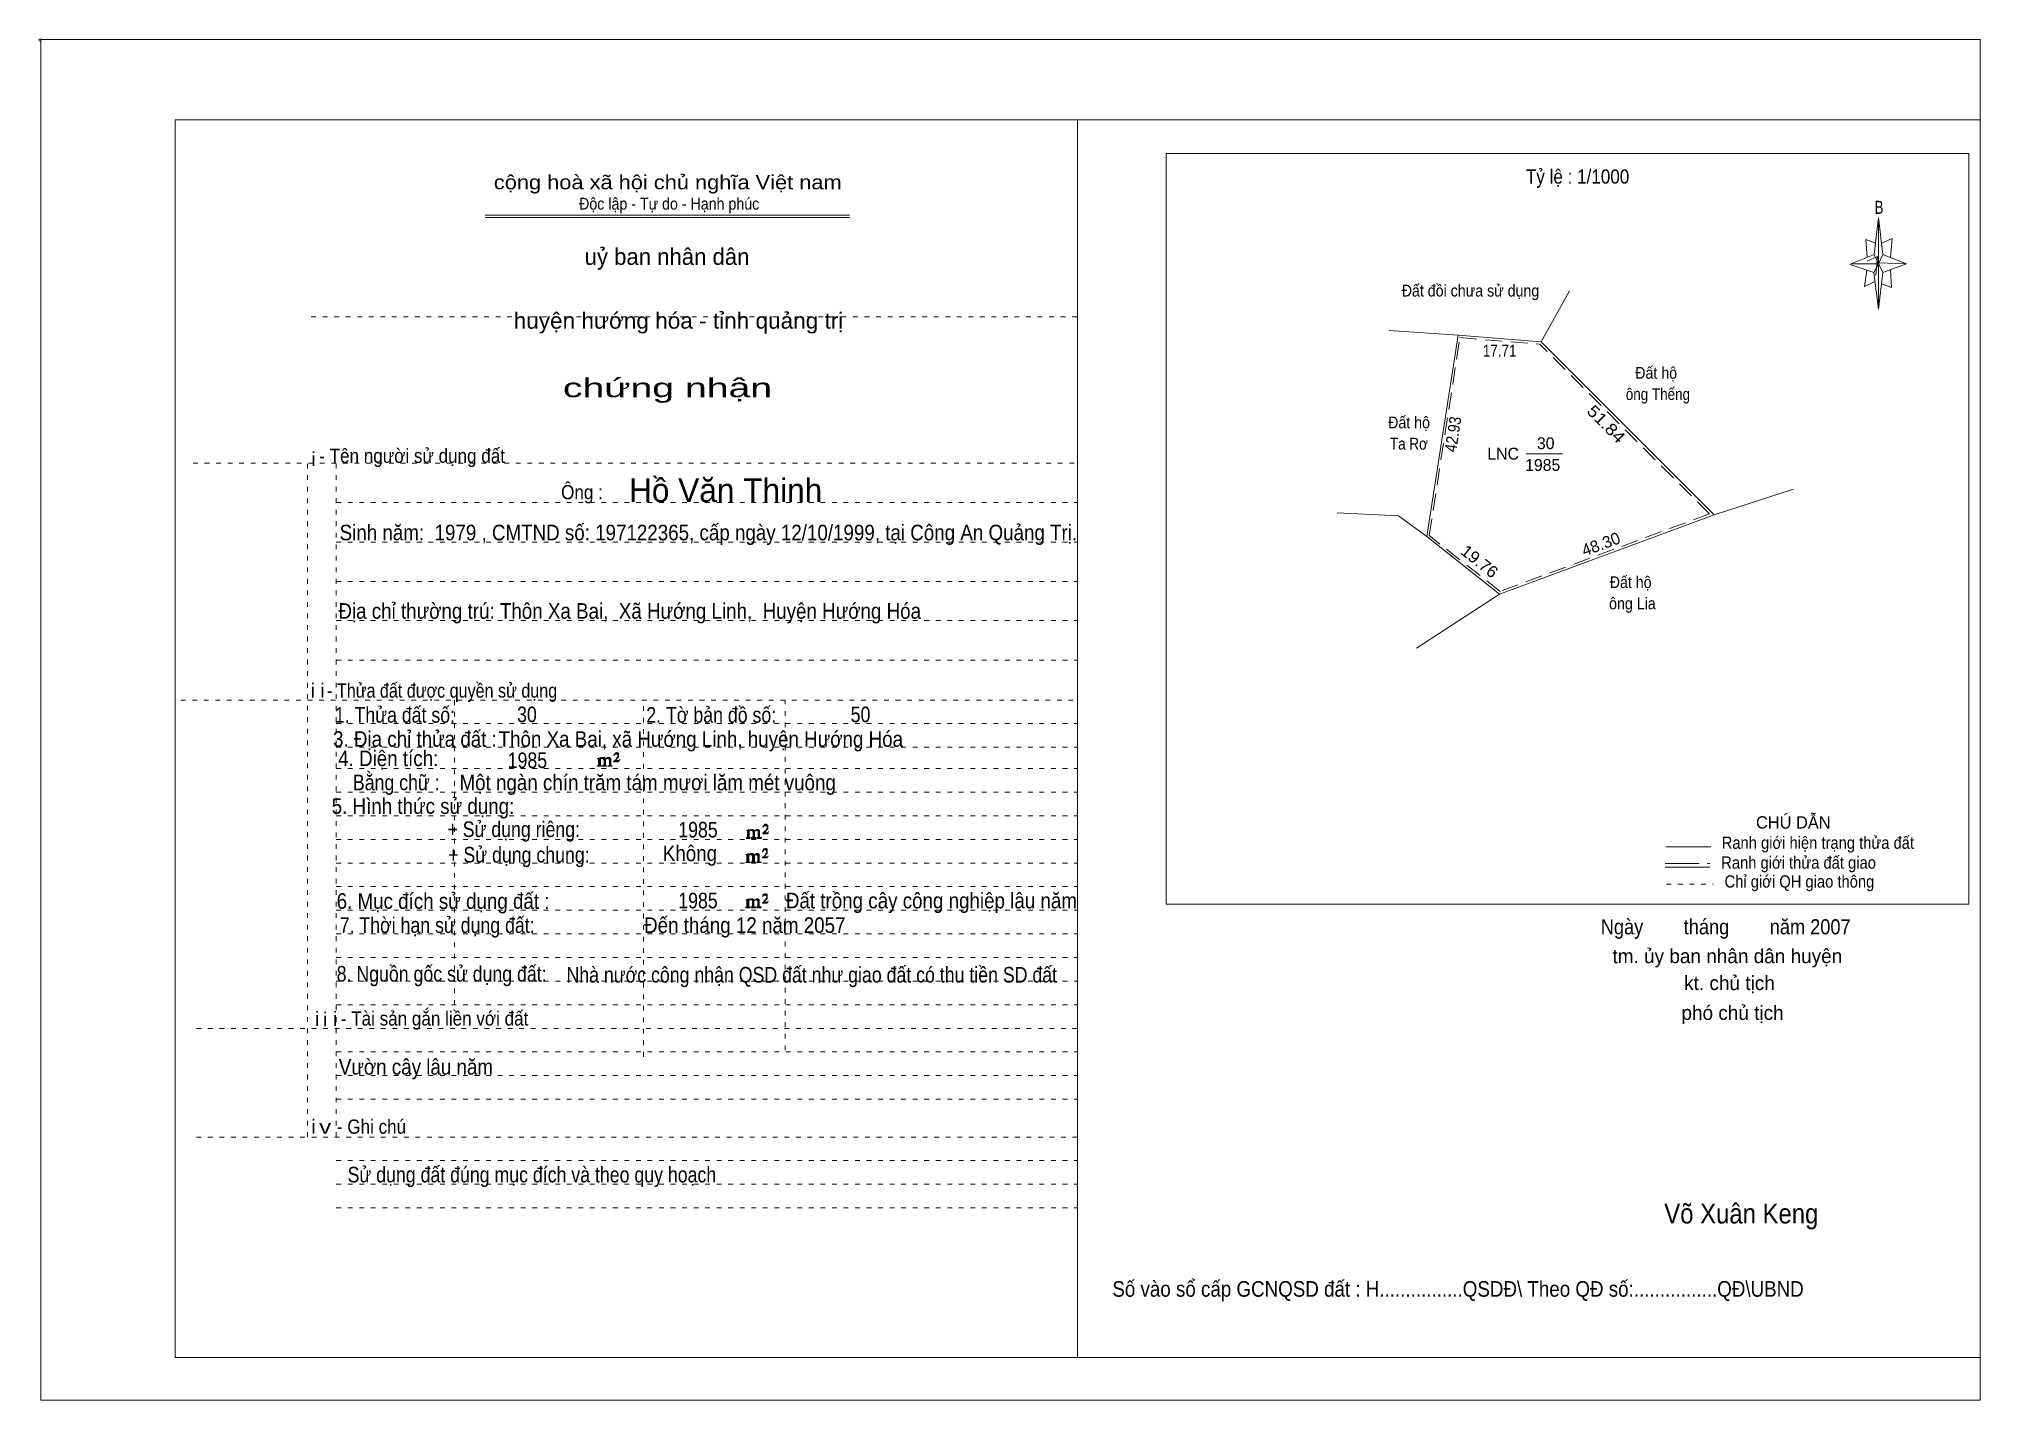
# Model space of a CAD drawing. Header units: centimetres. Extents: x -1.6 to 39.5, y -3.3 to 25.5.
import ezdxf
from ezdxf.enums import TextEntityAlignment as Align

# ---------------------------------------------------------------- set-up
doc = ezdxf.new("R2010")
doc.units = ezdxf.units.CM
doc.header["$LTSCALE"] = 0.12
for name, pattern in [('DOTTED', [1.5, 0.3, -1.2]), ('LONG_DASHED', [7.5, 6, -1.5]), ('MEDIUM_DASHED', [4.5, 3, -1.5])]:
    doc.linetypes.add(name, pattern=pattern)
for name, color, linetype, lineweight in [('1', 7, 'DOTTED', 13), ('10', 7, 'Continuous', 13), ('4', 7, 'Continuous', 13), ('5', 7, 'Continuous', 13), ('50', 7, 'Continuous', 13)]:
    doc.layers.add(name, color=color, linetype=linetype, lineweight=lineweight)

msp = doc.modelspace()

# ---------------------------------------------------------------- hatches: boundary and pattern name
at = {"layer": '50'}
for points in [[(10.27, 10.13), (10.27, 10.12), (10.27, 10.11), (10.25, 10.11), (10.24, 10.11), (10.24, 10.1), (10.33, 10.1), (10.33, 10.11), (10.32, 10.11), (10.31, 10.11), (10.31, 10.12), (10.31, 10.13), (10.31, 10.24), (10.31, 10.25), (10.32, 10.26), (10.34, 10.26), (10.35, 10.26), (10.36, 10.26), (10.37, 10.25), (10.39, 10.22), (10.39, 10.13), (10.37, 10.12), (10.37, 10.11), (10.36, 10.11), (10.35, 10.11), (10.35, 10.1), (10.44, 10.1), (10.44, 10.11), (10.43, 10.11), (10.42, 10.11), (10.42, 10.12), (10.42, 10.13), (10.42, 10.24), (10.44, 10.26), (10.45, 10.26), (10.46, 10.26), (10.49, 10.26), (10.49, 10.25), (10.5, 10.24), (10.5, 10.22), (10.5, 10.13), (10.5, 10.12), (10.49, 10.11), (10.49, 10.11), (10.47, 10.11), (10.47, 10.1), (10.56, 10.1), (10.56, 10.11), (10.55, 10.11), (10.54, 10.11), (10.53, 10.12), (10.53, 10.13), (10.53, 10.2), (10.53, 10.25), (10.53, 10.26), (10.52, 10.27), (10.5, 10.28), (10.47, 10.28), (10.46, 10.28), (10.44, 10.27), (10.41, 10.25), (10.41, 10.26), (10.4, 10.28), (10.39, 10.28), (10.37, 10.28), (10.35, 10.28), (10.34, 10.28), (10.32, 10.26), (10.31, 10.26), (10.31, 10.25), (10.31, 10.25), (10.31, 10.26), (10.31, 10.28), (10.24, 10.26), (10.24, 10.26), (10.25, 10.26), (10.27, 10.25), (10.27, 10.24), (10.27, 10.23)], [(10.69, 10.19), (10.72, 10.24), (10.72, 10.24), (10.71, 10.22), (10.69, 10.22), (10.68, 10.22), (10.63, 10.22), (10.66, 10.26), (10.67, 10.27), (10.69, 10.28), (10.69, 10.3), (10.69, 10.32), (10.69, 10.34), (10.69, 10.35), (10.69, 10.37), (10.68, 10.38), (10.67, 10.38), (10.66, 10.39), (10.65, 10.39), (10.63, 10.38), (10.63, 10.38), (10.62, 10.37), (10.61, 10.35), (10.59, 10.33), (10.61, 10.33), (10.61, 10.35), (10.62, 10.35), (10.63, 10.36), (10.65, 10.36), (10.66, 10.36), (10.67, 10.35), (10.68, 10.35), (10.68, 10.32), (10.68, 10.3), (10.66, 10.28), (10.66, 10.26), (10.65, 10.25), (10.59, 10.2), (10.59, 10.19)], [(13.42, 8.61), (13.42, 8.6), (13.42, 8.59), (13.41, 8.59), (13.4, 8.59), (13.4, 8.57), (13.48, 8.57), (13.48, 8.59), (13.47, 8.59), (13.46, 8.59), (13.46, 8.6), (13.46, 8.61), (13.46, 8.72), (13.46, 8.73), (13.47, 8.74), (13.5, 8.74), (13.51, 8.74), (13.52, 8.74), (13.53, 8.73), (13.54, 8.69), (13.54, 8.61), (13.53, 8.6), (13.53, 8.59), (13.52, 8.59), (13.51, 8.59), (13.51, 8.57), (13.6, 8.57), (13.6, 8.59), (13.58, 8.59), (13.57, 8.59), (13.57, 8.6), (13.57, 8.61), (13.57, 8.72), (13.6, 8.74), (13.61, 8.74), (13.62, 8.74), (13.64, 8.74), (13.64, 8.73), (13.65, 8.72), (13.65, 8.69), (13.65, 8.61), (13.65, 8.6), (13.64, 8.59), (13.64, 8.59), (13.63, 8.59), (13.63, 8.57), (13.72, 8.57), (13.72, 8.59), (13.7, 8.59), (13.69, 8.59), (13.68, 8.6), (13.68, 8.61), (13.68, 8.68), (13.68, 8.73), (13.68, 8.74), (13.67, 8.75), (13.65, 8.76), (13.63, 8.76), (13.62, 8.76), (13.6, 8.75), (13.56, 8.73), (13.56, 8.74), (13.55, 8.76), (13.54, 8.76), (13.53, 8.76), (13.51, 8.76), (13.5, 8.76), (13.47, 8.74), (13.46, 8.74), (13.46, 8.73), (13.46, 8.73), (13.46, 8.74), (13.46, 8.76), (13.4, 8.74), (13.4, 8.74), (13.41, 8.74), (13.42, 8.73), (13.42, 8.72), (13.42, 8.71)], [(13.85, 8.67), (13.87, 8.72), (13.87, 8.72), (13.86, 8.69), (13.85, 8.69), (13.84, 8.69), (13.78, 8.69), (13.82, 8.74), (13.83, 8.75), (13.85, 8.76), (13.85, 8.78), (13.85, 8.79), (13.85, 8.82), (13.85, 8.83), (13.85, 8.85), (13.84, 8.86), (13.83, 8.86), (13.82, 8.87), (13.8, 8.87), (13.78, 8.86), (13.78, 8.86), (13.77, 8.85), (13.76, 8.83), (13.75, 8.81), (13.76, 8.81), (13.76, 8.83), (13.77, 8.83), (13.78, 8.84), (13.8, 8.84), (13.82, 8.84), (13.83, 8.83), (13.84, 8.83), (13.84, 8.79), (13.84, 8.78), (13.82, 8.76), (13.82, 8.74), (13.8, 8.73), (13.75, 8.68), (13.75, 8.67)], [(13.41, 8.09), (13.41, 8.08), (13.41, 8.07), (13.4, 8.07), (13.39, 8.07), (13.39, 8.06), (13.48, 8.06), (13.48, 8.07), (13.47, 8.07), (13.45, 8.07), (13.45, 8.08), (13.45, 8.09), (13.45, 8.2), (13.45, 8.21), (13.47, 8.23), (13.49, 8.23), (13.5, 8.23), (13.51, 8.23), (13.52, 8.21), (13.53, 8.18), (13.53, 8.09), (13.52, 8.08), (13.52, 8.07), (13.51, 8.07), (13.5, 8.07), (13.5, 8.06), (13.59, 8.06), (13.59, 8.07), (13.58, 8.07), (13.57, 8.07), (13.57, 8.08), (13.57, 8.09), (13.57, 8.2), (13.59, 8.23), (13.6, 8.23), (13.61, 8.23), (13.63, 8.23), (13.63, 8.21), (13.64, 8.2), (13.64, 8.18), (13.64, 8.09), (13.64, 8.08), (13.63, 8.07), (13.63, 8.07), (13.62, 8.07), (13.62, 8.06), (13.71, 8.06), (13.71, 8.07), (13.7, 8.07), (13.69, 8.07), (13.67, 8.08), (13.67, 8.09), (13.67, 8.17), (13.67, 8.21), (13.67, 8.23), (13.66, 8.24), (13.64, 8.25), (13.62, 8.25), (13.61, 8.25), (13.59, 8.24), (13.55, 8.21), (13.55, 8.23), (13.54, 8.25), (13.53, 8.25), (13.52, 8.25), (13.5, 8.25), (13.49, 8.25), (13.47, 8.23), (13.45, 8.23), (13.45, 8.21), (13.45, 8.21), (13.45, 8.23), (13.45, 8.25), (13.39, 8.23), (13.39, 8.23), (13.4, 8.23), (13.41, 8.21), (13.41, 8.2), (13.41, 8.19)], [(13.84, 8.16), (13.86, 8.2), (13.86, 8.2), (13.85, 8.18), (13.84, 8.18), (13.83, 8.18), (13.77, 8.18), (13.81, 8.23), (13.82, 8.24), (13.84, 8.25), (13.84, 8.27), (13.84, 8.28), (13.84, 8.3), (13.84, 8.31), (13.84, 8.34), (13.83, 8.35), (13.82, 8.35), (13.81, 8.36), (13.8, 8.36), (13.77, 8.35), (13.77, 8.35), (13.76, 8.34), (13.75, 8.31), (13.74, 8.29), (13.75, 8.29), (13.75, 8.31), (13.76, 8.31), (13.77, 8.33), (13.8, 8.33), (13.81, 8.33), (13.82, 8.31), (13.83, 8.31), (13.83, 8.28), (13.83, 8.27), (13.81, 8.25), (13.81, 8.23), (13.8, 8.21), (13.74, 8.17), (13.74, 8.16)], [(13.84, 7.2), (13.86, 7.25), (13.86, 7.25), (13.85, 7.22), (13.84, 7.22), (13.83, 7.22), (13.77, 7.22), (13.81, 7.27), (13.82, 7.28), (13.84, 7.29), (13.84, 7.31), (13.84, 7.32), (13.84, 7.35), (13.84, 7.36), (13.84, 7.38), (13.83, 7.39), (13.82, 7.39), (13.81, 7.4), (13.79, 7.4), (13.77, 7.39), (13.77, 7.39), (13.76, 7.38), (13.75, 7.36), (13.74, 7.34), (13.75, 7.34), (13.75, 7.36), (13.76, 7.36), (13.77, 7.37), (13.79, 7.37), (13.81, 7.37), (13.82, 7.36), (13.83, 7.36), (13.83, 7.32), (13.83, 7.31), (13.81, 7.29), (13.81, 7.27), (13.79, 7.26), (13.74, 7.21), (13.74, 7.2)], [(13.41, 7.14), (13.41, 7.13), (13.41, 7.12), (13.4, 7.12), (13.39, 7.12), (13.39, 7.1), (13.47, 7.1), (13.47, 7.12), (13.46, 7.12), (13.45, 7.12), (13.45, 7.13), (13.45, 7.14), (13.45, 7.25), (13.45, 7.26), (13.46, 7.27), (13.49, 7.27), (13.5, 7.27), (13.51, 7.27), (13.52, 7.26), (13.53, 7.22), (13.53, 7.14), (13.52, 7.13), (13.52, 7.12), (13.51, 7.12), (13.5, 7.12), (13.5, 7.1), (13.59, 7.1), (13.59, 7.12), (13.57, 7.12), (13.56, 7.12), (13.56, 7.13), (13.56, 7.14), (13.56, 7.25), (13.59, 7.27), (13.6, 7.27), (13.61, 7.27), (13.63, 7.27), (13.63, 7.26), (13.64, 7.25), (13.64, 7.22), (13.64, 7.14), (13.64, 7.13), (13.63, 7.12), (13.63, 7.12), (13.62, 7.12), (13.62, 7.1), (13.71, 7.1), (13.71, 7.12), (13.69, 7.12), (13.68, 7.12), (13.67, 7.13), (13.67, 7.14), (13.67, 7.21), (13.67, 7.26), (13.67, 7.27), (13.66, 7.28), (13.64, 7.29), (13.62, 7.29), (13.61, 7.29), (13.59, 7.28), (13.55, 7.26), (13.55, 7.27), (13.54, 7.29), (13.53, 7.29), (13.52, 7.29), (13.5, 7.29), (13.49, 7.29), (13.46, 7.27), (13.45, 7.27), (13.45, 7.26), (13.45, 7.26), (13.45, 7.27), (13.45, 7.29), (13.39, 7.27), (13.39, 7.27), (13.4, 7.27), (13.41, 7.26), (13.41, 7.25), (13.41, 7.24)]]:
    msp.add_hatch(color=256, dxfattribs=at).paths.add_polyline_path(points)

# ---------------------------------------------------------------- linework, layer by layer
at = {"layer": '1', "linetype": 'Continuous'}
for p, q in [((1.31, -2.42), (1.31, 23.78)), ((1.31, 23.78), (39.51, 23.78)), ((20.41, -2.42), (20.41, 23.78)), ((39.51, -2.42), (39.51, 23.78)), ((7.87, 21.76), (15.58, 21.76)), ((7.87, 21.71), (15.59, 21.71)), ((37.26, 20.55), (36.75, 20.72)), ((1.31, -2.42), (39.51, -2.42))]:
    msp.add_line(p, q, dxfattribs=at)
at = {"layer": '1'}
for p, q in [((4.19, 19.61), (20.41, 19.61)), ((1.69, 16.51), (20.41, 16.51)), ((4.11, 2.25), (4.11, 16.51)), ((4.72, 2.25), (4.72, 16.51)), ((4.72, 15.68), (20.41, 15.68)), ((4.72, 14.84), (20.41, 14.84)), ((4.72, 14.01), (20.41, 14.01)), ((4.72, 13.18), (20.41, 13.18)), ((4.72, 12.34), (20.41, 12.34)), ((1.43, 11.5), (20.41, 11.5)), ((7.22, 5.05), (7.22, 11.5)), ((11.22, 3.95), (11.22, 11.5)), ((14.22, 4.09), (14.22, 11.5)), ((4.72, 11), (20.41, 11)), ((4.72, 10.5), (20.41, 10.5)), ((4.72, 10.05), (20.41, 10.05)), ((4.72, 9.55), (20.41, 9.55)), ((4.72, 9.05), (20.41, 9.05)), ((4.72, 8.55), (20.41, 8.55)), ((4.72, 8.05), (20.41, 8.05)), ((4.72, 7.55), (20.41, 7.55)), ((4.72, 7.05), (20.41, 7.05)), ((4.72, 6.55), (20.41, 6.55)), ((4.72, 6.05), (20.41, 6.05)), ((4.72, 5.55), (20.41, 5.55)), ((4.72, 5.05), (20.41, 5.05)), ((1.76, 4.55), (20.41, 4.55)), ((4.72, 4.05), (20.41, 4.05)), ((4.72, 3.55), (20.41, 3.55)), ((4.72, 3.05), (20.41, 3.05)), ((1.76, 2.25), (20.41, 2.25)), ((4.72, 1.75), (20.41, 1.75)), ((4.72, 1.25), (20.41, 1.25)), ((4.72, 0.75), (20.41, 0.75))]:
    msp.add_line(p, q, dxfattribs=at)
at = {"layer": '1', "linetype": 'Continuous'}
msp.add_lwpolyline([(-1.53, -3.32), (39.51, -3.32), (39.51, 25.48), (-1.53, 25.48)], close=True, dxfattribs=at)
msp.add_lwpolyline([(37.27, 20.35), (37.06, 20.25), (37.11, 20.6)], dxfattribs=at)
at = {"layer": '10'}
for p, q in [((30.22, 19.08), (30.82, 20.16)), ((28.46, 19.22), (27, 19.32)), ((33.88, 15.42), (30.22, 19.08)), ((29.9, 16.71), (30.67, 16.71)), ((35.56, 15.96), (33.88, 15.42)), ((25.9, 15.46), (27.2, 15.4)), ((27.8, 14.96), (27.2, 15.4)), ((29.34, 13.74), (27.8, 14.96))]:
    msp.add_line(p, q, dxfattribs=at)
at = {"layer": '10', "linetype": 'MEDIUM_DASHED'}
for p, q in [((27.85, 14.98), (28.5, 19.17)), ((28.5, 19.17), (30.19, 19.03)), ((33.78, 15.44), (30.19, 19.03)), ((33.78, 15.44), (29.35, 13.8)), ((29.35, 13.8), (27.85, 14.98))]:
    msp.add_line(p, q, dxfattribs=at)
at = {"layer": '10'}
for points in [[(27.8, 14.96), (28.46, 19.22), (30.22, 19.08)], [(33.88, 15.42), (29.34, 13.74), (27.58, 12.6)]]:
    msp.add_lwpolyline(points, dxfattribs=at)
at = {"layer": '4'}
for p, q in [((32.86, 8.39), (33.81, 8.39)), ((32.84, 7.96), (33.79, 7.96))]:
    msp.add_line(p, q, dxfattribs=at)
at = {"layer": '4', "linetype": 'LONG_DASHED'}
msp.add_line((32.84, 8.04), (33.79, 8.04), dxfattribs=at)
at = {"layer": '4', "linetype": 'DOTTED'}
msp.add_line((32.87, 7.6), (33.86, 7.6), dxfattribs=at)
at = {"layer": '4'}
msp.add_lwpolyline([(22.28, 23.07), (39.27, 23.07), (39.27, 7.18), (22.28, 7.18)], close=True, dxfattribs=at)
msp.add_circle((-1.55, 25.47), 0.025, dxfattribs=at)
at = {"layer": '5'}
for p, q in [((37.27, 20.93), (37.36, 21.71)), ((37.45, 20.55), (37.36, 19.77)), ((37.45, 20.93), (37.95, 20.73)), ((37.61, 20.61), (37.63, 20.23)), ((37.63, 20.23), (37.42, 20.31))]:
    msp.add_line(p, q, dxfattribs=at)
for points in [[(37.36, 21.71), (37.45, 20.93), (37.36, 20.73)], [(37.36, 20.73), (36.77, 20.73), (37.27, 20.93), (37.45, 20.55), (37.95, 20.73), (37.36, 20.75)], [(37.36, 20.73), (37.36, 19.77), (37.26, 20.55)]]:
    msp.add_lwpolyline(points, close=True, dxfattribs=at)
for points in [[(37.3, 21.17), (37.09, 21.25), (37.12, 20.87)], [(37.43, 21.17), (37.65, 21.27), (37.61, 20.87)], [(37.36, 20.73), (37.27, 20.93), (36.77, 20.73)], [(37.12, 20.79), (37.34, 20.89), (37.3, 20.49)], [(37.36, 20.73), (37.45, 20.55), (37.95, 20.73)]]:
    msp.add_lwpolyline(points, dxfattribs=at)
at = {"layer": '50'}
for points in [[(10.27, 10.13), (10.27, 10.12), (10.27, 10.11), (10.25, 10.11), (10.24, 10.11), (10.24, 10.1), (10.33, 10.1), (10.33, 10.11), (10.32, 10.11), (10.31, 10.11), (10.31, 10.12), (10.31, 10.13), (10.31, 10.24), (10.31, 10.25), (10.32, 10.26), (10.34, 10.26), (10.35, 10.26), (10.36, 10.26), (10.37, 10.25), (10.39, 10.22), (10.39, 10.13), (10.37, 10.12), (10.37, 10.11), (10.36, 10.11), (10.35, 10.11), (10.35, 10.1), (10.44, 10.1), (10.44, 10.11), (10.43, 10.11), (10.42, 10.11), (10.42, 10.12), (10.42, 10.13), (10.42, 10.24), (10.44, 10.26), (10.45, 10.26), (10.46, 10.26), (10.49, 10.26), (10.49, 10.25), (10.5, 10.24), (10.5, 10.22), (10.5, 10.13), (10.5, 10.12), (10.49, 10.11), (10.49, 10.11), (10.47, 10.11), (10.47, 10.1), (10.56, 10.1), (10.56, 10.11), (10.55, 10.11), (10.54, 10.11), (10.53, 10.12), (10.53, 10.13), (10.53, 10.2), (10.53, 10.25), (10.53, 10.26), (10.52, 10.27), (10.5, 10.28), (10.47, 10.28), (10.46, 10.28), (10.44, 10.27), (10.41, 10.25), (10.41, 10.26), (10.4, 10.28), (10.39, 10.28), (10.37, 10.28), (10.35, 10.28), (10.34, 10.28), (10.32, 10.26), (10.31, 10.26), (10.31, 10.25), (10.31, 10.25), (10.31, 10.26), (10.31, 10.28), (10.24, 10.26), (10.24, 10.26), (10.25, 10.26), (10.27, 10.25), (10.27, 10.24), (10.27, 10.23)], [(10.69, 10.19), (10.72, 10.24), (10.72, 10.24), (10.71, 10.22), (10.69, 10.22), (10.68, 10.22), (10.63, 10.22), (10.66, 10.26), (10.67, 10.27), (10.69, 10.28), (10.69, 10.3), (10.69, 10.32), (10.69, 10.34), (10.69, 10.35), (10.69, 10.37), (10.68, 10.38), (10.67, 10.38), (10.66, 10.39), (10.65, 10.39), (10.63, 10.38), (10.63, 10.38), (10.62, 10.37), (10.61, 10.35), (10.59, 10.33), (10.61, 10.33), (10.61, 10.35), (10.62, 10.35), (10.63, 10.36), (10.65, 10.36), (10.66, 10.36), (10.67, 10.35), (10.68, 10.35), (10.68, 10.32), (10.68, 10.3), (10.66, 10.28), (10.66, 10.26), (10.65, 10.25), (10.59, 10.2), (10.59, 10.19)], [(13.42, 8.61), (13.42, 8.6), (13.42, 8.59), (13.41, 8.59), (13.4, 8.59), (13.4, 8.57), (13.48, 8.57), (13.48, 8.59), (13.47, 8.59), (13.46, 8.59), (13.46, 8.6), (13.46, 8.61), (13.46, 8.72), (13.46, 8.73), (13.47, 8.74), (13.5, 8.74), (13.51, 8.74), (13.52, 8.74), (13.53, 8.73), (13.54, 8.69), (13.54, 8.61), (13.53, 8.6), (13.53, 8.59), (13.52, 8.59), (13.51, 8.59), (13.51, 8.57), (13.6, 8.57), (13.6, 8.59), (13.58, 8.59), (13.57, 8.59), (13.57, 8.6), (13.57, 8.61), (13.57, 8.72), (13.6, 8.74), (13.61, 8.74), (13.62, 8.74), (13.64, 8.74), (13.64, 8.73), (13.65, 8.72), (13.65, 8.69), (13.65, 8.61), (13.65, 8.6), (13.64, 8.59), (13.64, 8.59), (13.63, 8.59), (13.63, 8.57), (13.72, 8.57), (13.72, 8.59), (13.7, 8.59), (13.69, 8.59), (13.68, 8.6), (13.68, 8.61), (13.68, 8.68), (13.68, 8.73), (13.68, 8.74), (13.67, 8.75), (13.65, 8.76), (13.63, 8.76), (13.62, 8.76), (13.6, 8.75), (13.56, 8.73), (13.56, 8.74), (13.55, 8.76), (13.54, 8.76), (13.53, 8.76), (13.51, 8.76), (13.5, 8.76), (13.47, 8.74), (13.46, 8.74), (13.46, 8.73), (13.46, 8.73), (13.46, 8.74), (13.46, 8.76), (13.4, 8.74), (13.4, 8.74), (13.41, 8.74), (13.42, 8.73), (13.42, 8.72), (13.42, 8.71)], [(13.85, 8.67), (13.87, 8.72), (13.87, 8.72), (13.86, 8.69), (13.85, 8.69), (13.84, 8.69), (13.78, 8.69), (13.82, 8.74), (13.83, 8.75), (13.85, 8.76), (13.85, 8.78), (13.85, 8.79), (13.85, 8.82), (13.85, 8.83), (13.85, 8.85), (13.84, 8.86), (13.83, 8.86), (13.82, 8.87), (13.8, 8.87), (13.78, 8.86), (13.78, 8.86), (13.77, 8.85), (13.76, 8.83), (13.75, 8.81), (13.76, 8.81), (13.76, 8.83), (13.77, 8.83), (13.78, 8.84), (13.8, 8.84), (13.82, 8.84), (13.83, 8.83), (13.84, 8.83), (13.84, 8.79), (13.84, 8.78), (13.82, 8.76), (13.82, 8.74), (13.8, 8.73), (13.75, 8.68), (13.75, 8.67)], [(13.41, 8.09), (13.41, 8.08), (13.41, 8.07), (13.4, 8.07), (13.39, 8.07), (13.39, 8.06), (13.48, 8.06), (13.48, 8.07), (13.47, 8.07), (13.45, 8.07), (13.45, 8.08), (13.45, 8.09), (13.45, 8.2), (13.45, 8.21), (13.47, 8.23), (13.49, 8.23), (13.5, 8.23), (13.51, 8.23), (13.52, 8.21), (13.53, 8.18), (13.53, 8.09), (13.52, 8.08), (13.52, 8.07), (13.51, 8.07), (13.5, 8.07), (13.5, 8.06), (13.59, 8.06), (13.59, 8.07), (13.58, 8.07), (13.57, 8.07), (13.57, 8.08), (13.57, 8.09), (13.57, 8.2), (13.59, 8.23), (13.6, 8.23), (13.61, 8.23), (13.63, 8.23), (13.63, 8.21), (13.64, 8.2), (13.64, 8.18), (13.64, 8.09), (13.64, 8.08), (13.63, 8.07), (13.63, 8.07), (13.62, 8.07), (13.62, 8.06), (13.71, 8.06), (13.71, 8.07), (13.7, 8.07), (13.69, 8.07), (13.67, 8.08), (13.67, 8.09), (13.67, 8.17), (13.67, 8.21), (13.67, 8.23), (13.66, 8.24), (13.64, 8.25), (13.62, 8.25), (13.61, 8.25), (13.59, 8.24), (13.55, 8.21), (13.55, 8.23), (13.54, 8.25), (13.53, 8.25), (13.52, 8.25), (13.5, 8.25), (13.49, 8.25), (13.47, 8.23), (13.45, 8.23), (13.45, 8.21), (13.45, 8.21), (13.45, 8.23), (13.45, 8.25), (13.39, 8.23), (13.39, 8.23), (13.4, 8.23), (13.41, 8.21), (13.41, 8.2), (13.41, 8.19)], [(13.84, 8.16), (13.86, 8.2), (13.86, 8.2), (13.85, 8.18), (13.84, 8.18), (13.83, 8.18), (13.77, 8.18), (13.81, 8.23), (13.82, 8.24), (13.84, 8.25), (13.84, 8.27), (13.84, 8.28), (13.84, 8.3), (13.84, 8.31), (13.84, 8.34), (13.83, 8.35), (13.82, 8.35), (13.81, 8.36), (13.8, 8.36), (13.77, 8.35), (13.77, 8.35), (13.76, 8.34), (13.75, 8.31), (13.74, 8.29), (13.75, 8.29), (13.75, 8.31), (13.76, 8.31), (13.77, 8.33), (13.8, 8.33), (13.81, 8.33), (13.82, 8.31), (13.83, 8.31), (13.83, 8.28), (13.83, 8.27), (13.81, 8.25), (13.81, 8.23), (13.8, 8.21), (13.74, 8.17), (13.74, 8.16)], [(13.84, 7.2), (13.86, 7.25), (13.86, 7.25), (13.85, 7.22), (13.84, 7.22), (13.83, 7.22), (13.77, 7.22), (13.81, 7.27), (13.82, 7.28), (13.84, 7.29), (13.84, 7.31), (13.84, 7.32), (13.84, 7.35), (13.84, 7.36), (13.84, 7.38), (13.83, 7.39), (13.82, 7.39), (13.81, 7.4), (13.79, 7.4), (13.77, 7.39), (13.77, 7.39), (13.76, 7.38), (13.75, 7.36), (13.74, 7.34), (13.75, 7.34), (13.75, 7.36), (13.76, 7.36), (13.77, 7.37), (13.79, 7.37), (13.81, 7.37), (13.82, 7.36), (13.83, 7.36), (13.83, 7.32), (13.83, 7.31), (13.81, 7.29), (13.81, 7.27), (13.79, 7.26), (13.74, 7.21), (13.74, 7.2)], [(13.41, 7.14), (13.41, 7.13), (13.41, 7.12), (13.4, 7.12), (13.39, 7.12), (13.39, 7.1), (13.47, 7.1), (13.47, 7.12), (13.46, 7.12), (13.45, 7.12), (13.45, 7.13), (13.45, 7.14), (13.45, 7.25), (13.45, 7.26), (13.46, 7.27), (13.49, 7.27), (13.5, 7.27), (13.51, 7.27), (13.52, 7.26), (13.53, 7.22), (13.53, 7.14), (13.52, 7.13), (13.52, 7.12), (13.51, 7.12), (13.5, 7.12), (13.5, 7.1), (13.59, 7.1), (13.59, 7.12), (13.57, 7.12), (13.56, 7.12), (13.56, 7.13), (13.56, 7.14), (13.56, 7.25), (13.59, 7.27), (13.6, 7.27), (13.61, 7.27), (13.63, 7.27), (13.63, 7.26), (13.64, 7.25), (13.64, 7.22), (13.64, 7.14), (13.64, 7.13), (13.63, 7.12), (13.63, 7.12), (13.62, 7.12), (13.62, 7.1), (13.71, 7.1), (13.71, 7.12), (13.69, 7.12), (13.68, 7.12), (13.67, 7.13), (13.67, 7.14), (13.67, 7.21), (13.67, 7.26), (13.67, 7.27), (13.66, 7.28), (13.64, 7.29), (13.62, 7.29), (13.61, 7.29), (13.59, 7.28), (13.55, 7.26), (13.55, 7.27), (13.54, 7.29), (13.53, 7.29), (13.52, 7.29), (13.5, 7.29), (13.49, 7.29), (13.46, 7.27), (13.45, 7.27), (13.45, 7.26), (13.45, 7.26), (13.45, 7.27), (13.45, 7.29), (13.39, 7.27), (13.39, 7.27), (13.4, 7.27), (13.41, 7.26), (13.41, 7.25), (13.41, 7.24)]]:
    msp.add_lwpolyline(points, close=True, dxfattribs=at)

# ---------------------------------------------------------------- texts
at = {"layer": '1'}
for s, height, width, p in [('cộng hoà xã hội chủ nghĩa Việt nam', 0.3, 1.15, (11.735, 22.31)), ('Độc lập - Tự do - Hạnh phúc', 0.25, 0.9, (11.765, 21.88)), ('chứng nhận', 0.4, 1.55, (11.73, 17.91)), ('- Tên người sử dụng đất', 0.3, 0.9, (6.325, 16.52)), ('- Thửa đất được quyền sử dụng', 0.3, 0.85, (6.96, 11.55)), ('- Tài sản gắn liền với đất ', 0.3, 0.9, (6.85, 4.61)), ('v', 0.3, 1.3, (4.485, 2.32)), ('- Ghi chú', 0.3, 0.9, (5.465, 2.32))]:
    msp.add_text(s, height=height, dxfattribs=dict(at, width=width)).set_placement(p, align=Align.CENTER)
for s, height, p in [('uỷ ban nhân dân', 0.35, (11.72, 20.71)), ('i', 0.3, (4.235, 16.45)), ('i', 0.3, (4.225, 11.55)), ('i', 0.3, (4.425, 11.55)), ('i', 0.3, (4.315, 4.6)), ('i', 0.3, (4.485, 4.59)), ('i', 0.3, (4.695, 4.6)), ('i', 0.3, (4.235, 2.32))]:
    msp.add_text(s, height=height, dxfattribs=at).set_placement(p, align=Align.CENTER)
at = {"layer": '10'}
for s, height, width, p in [('Tỷ lệ : 1/1000', 0.3, 0.9, (30.99, 22.43)), ('Đất đồi chưa sử dụng ', 0.25, 0.9, (28.765, 20.04)), ('17.71', 0.25, 0.85, (29.34, 18.77)), ('Đất hộ ', 0.25, 0.9, (32.695, 18.3)), ('ông Thếng', 0.25, 0.85, (32.69, 17.85)), ('Đất hộ ', 0.25, 0.9, (27.465, 17.25)), ('Ta Rơ ', 0.25, 0.85, (27.46, 16.8)), ('Đất hộ ', 0.25, 0.9, (32.155, 13.87)), ('ông Lia', 0.25, 0.9, (32.15, 13.42)), ('Võ Xuân Keng', 0.42, 0.9, (34.455, 0.42))]:
    msp.add_text(s, height=height, dxfattribs=dict(at, width=width)).set_placement(p, align=Align.CENTER)
for s, rotation, width, p in [('51.84', 314.836, 1.15, (31.505, 17.253)), ('42.93', 81.238, 0.9, (28.476, 17.106)), ('19.76', 321.494, 1.05, (28.837, 14.336))]:
    msp.add_text(s, height=0.25, rotation=rotation, dxfattribs=dict(at, width=width)).set_placement(p, align=Align.CENTER)
for s, p in [('30', (30.13, 16.81)), ('1985', (29.88, 16.35))]:
    msp.add_text(s, height=0.25, dxfattribs=at).set_placement(p)
msp.add_text('LNC', height=0.25, dxfattribs=at).set_placement((29.75, 16.59), align=Align.RIGHT)
msp.add_text('Hồ Văn Thinh', height=0.5, dxfattribs=at).set_placement((12.96, 15.69), align=Align.CENTER)
msp.add_text('48.30', height=0.25, rotation=20.292, dxfattribs=at).set_placement((31.527, 14.683), align=Align.CENTER)
at = {"layer": '4'}
msp.add_text('CHÚ DẪN', height=0.2591, dxfattribs=at).set_placement((35.555, 8.78), align=Align.CENTER)
at = {"layer": '4', "width": 0.9}
for s, p in [('Ranh giới hiện trạng thửa đất', (36.075, 8.35)), ('Ranh giới thửa đất giao ', (35.71, 7.93)), ('Chỉ giới QH giao thông', (35.685, 7.53))]:
    msp.add_text(s, height=0.2591, dxfattribs=at).set_placement(p, align=Align.CENTER)
at = {"layer": '5', "width": 0.75}
msp.add_text('B', height=0.276, dxfattribs=at).set_placement((37.37, 21.79), align=Align.CENTER)
at = {"layer": '50'}
for s, height, width, p in [('  huyện hướng hóa - tỉnh quảng trị', 0.34, 1.05, (11.83, 19.36)), ('Ông :', 0.3, 0.9, (9.92, 15.75)), ('Sinh năm:  1979 , CMTND số: 197122365, cấp ngày 12/10/1999, tại Công An Quảng Trị.', 0.33, 0.9, (12.595, 14.88)), ('Địa chỉ thường trú: Thôn Xa Bai,  Xã Hướng Linh,  Huyện Hướng Hóa', 0.33, 0.9, (10.93, 13.22)), ('1. Thửa đất số:  ', 0.33, 0.85, (6.065, 11.02)), ('30', 0.33, 0.85, (8.755, 11.03)), ('2. Tờ bản đồ số:  ', 0.33, 0.85, (12.76, 11.02)), ('50', 0.33, 0.85, (15.815, 11.03)), ('3. Địa chỉ thửa đất : ', 0.33, 0.9, (6.44, 10.51)), ('Thôn Xa Bai, xã Hướng Linh, huyện Hướng Hóa', 0.33, 0.9, (12.435, 10.51)), ('4. Diện tích: ', 0.33, 0.9, (5.875, 10.1)), ('1985', 0.33, 0.85, (8.765, 10.06)), ('Bằng chữ :', 0.33, 0.85, (5.99, 9.59)), ('Một ngàn chín trăm tám mươi lăm mét vuông', 0.33, 0.9, (11.31, 9.59)), ('5. Hình thức sử dụng:', 0.33, 0.9, (6.555, 9.09)), ('+ Sử dụng riêng:', 0.33, 0.85, (8.475, 8.6)), ('1985', 0.33, 0.85, (12.375, 8.59)), ('+ Sử dụng chung:', 0.33, 0.85, (8.585, 8.06)), ('Không', 0.33, 0.9, (12.205, 8.09)), ('6. Mục đích sử dụng đất :', 0.33, 0.9, (6.98, 7.08)), ('1985', 0.33, 0.85, (12.375, 7.09)), ('Đất trồng cây công nghiệp lâu năm', 0.33, 0.9, (17.315, 7.09)), ('7. Thời hạn sử dụng đất:', 0.33, 0.85, (6.855, 6.57)), ('Đến tháng 12 năm 2057', 0.33, 0.9, (13.365, 6.57)), ('Ngày        tháng        năm 2007', 0.32, 0.9, (34.125, 6.54)), ('8. Nguồn gốc sử dụng đất:', 0.33, 0.85, (6.95, 5.54)), ('Nhà nước công nhận QSD đất như giao đất có thu tiền SD đất ', 0.33, 0.85, (14.835, 5.52)), ('Vườn cây lâu năm', 0.33, 0.9, (6.405, 3.57)), ('Sử dụng đất đúng mục đích và theo quy hoạch', 0.33, 0.85, (8.86, 1.29)), ('Số vào sổ cấp GCNQSD đất : H................QSDĐ\\ Theo QĐ số:................QĐ\\UBND', 0.33, 0.9, (28.46, -1.13))]:
    msp.add_text(s, height=height, dxfattribs=dict(at, width=width)).set_placement(p, align=Align.CENTER)
for s, p in [('tm. ủy ban nhân dân huyện ', (34.215, 5.93)), ('kt. chủ tịch', (34.205, 5.36)), ('phó chủ tịch', (34.27, 4.73))]:
    msp.add_text(s, height=0.3, dxfattribs=at).set_placement(p, align=Align.CENTER)

doc.saveas('drawing.dxf')
